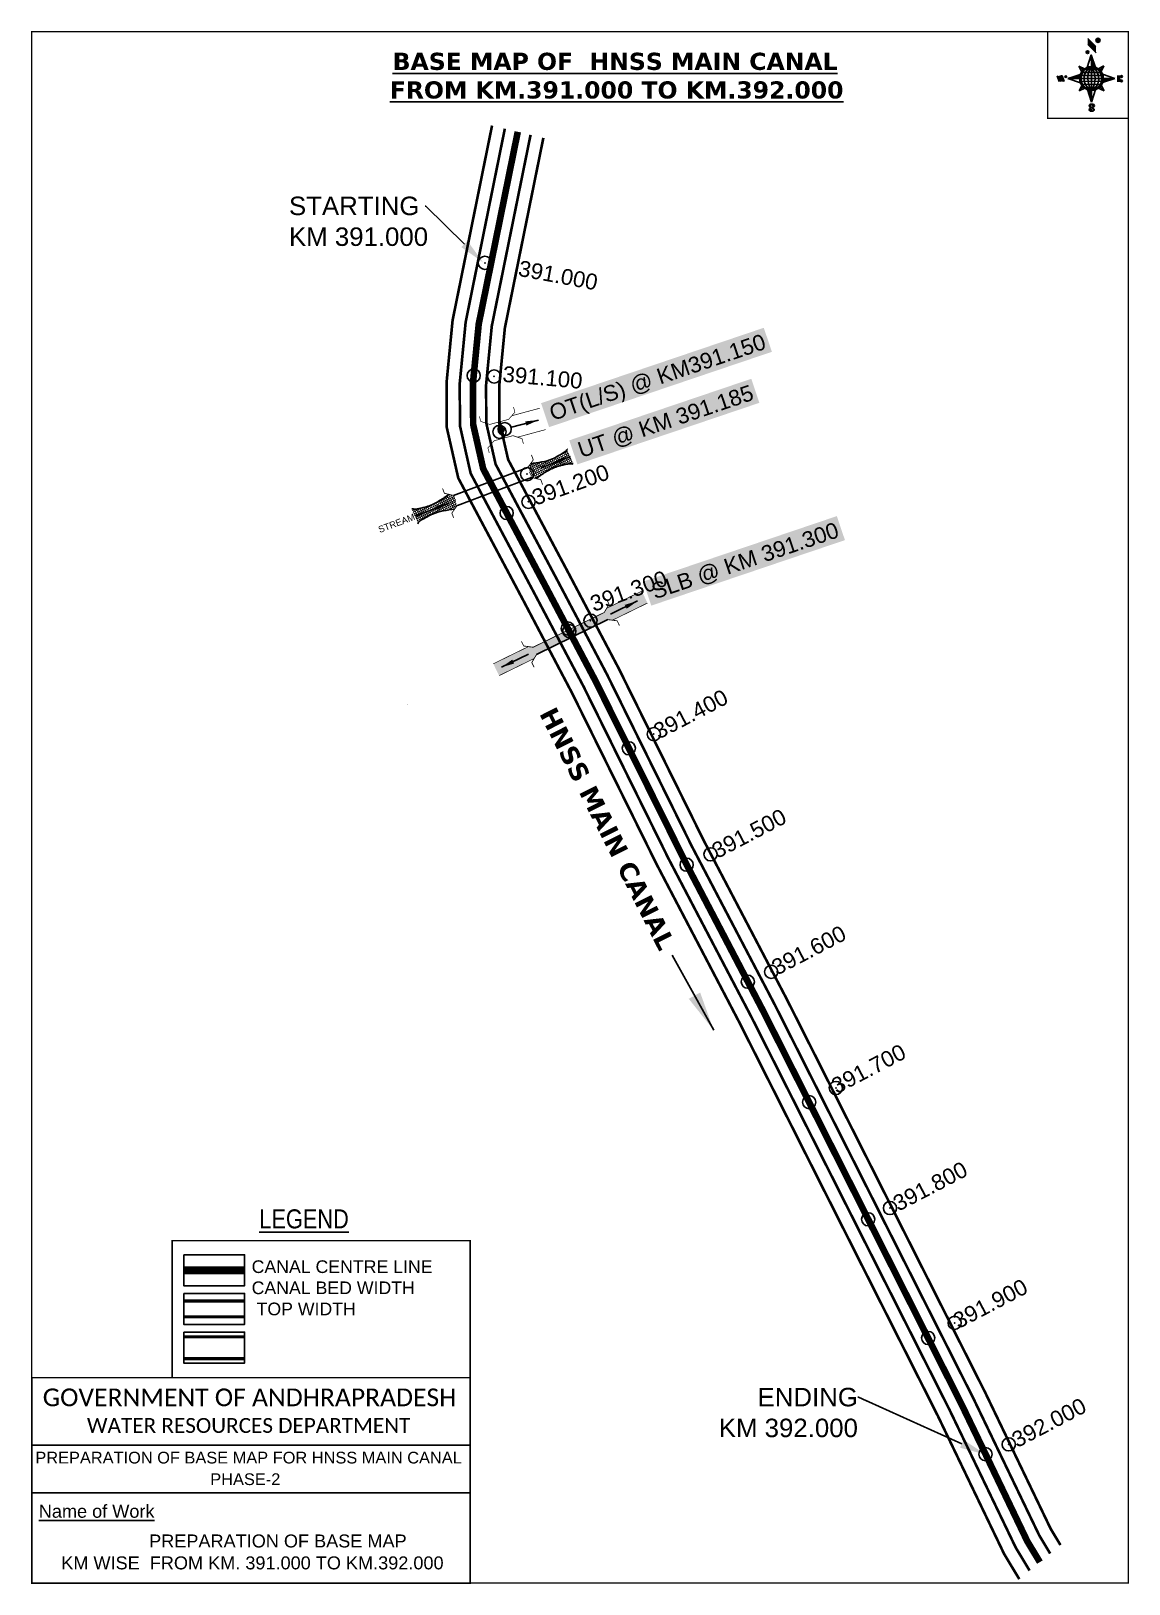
# Model space of a CAD drawing. Header units: inches. Extents: x 181144 to 181976, y 1578333 to 1579510.
import ezdxf
from ezdxf import colors
from ezdxf.entities.mleader import LeaderData, LeaderLine
from ezdxf.enums import TextEntityAlignment as Align
from ezdxf.math import Vec2, Vec3

# ---------------------------------------------------------------- set-up
doc = ezdxf.new("R2010")
doc.units = ezdxf.units.IN
doc.header["$MEASUREMENT"] = 0
doc.header["$PDMODE"] = 32
doc.header["$PDSIZE"] = 10
doc.linetypes.add('ACAD_ISO02W100', pattern=[15, 12, -3])
doc.linetypes.add('HIDDEN2', pattern=[0.1875, 0.125, -0.0625])
for name, color, linetype in [('AQUADUCT', 1, 'Continuous'), ('bord', 1, 'Continuous'), ('CANAL1', 242, 'Continuous'), ('CSMark', 72, 'Continuous'), ('DCBMS', 232, 'Continuous'), ('PAGE', 7, 'Continuous'), ('STRUCTURE', 5, 'Continuous'), ('TEXT', 6, 'Continuous')]:
    doc.layers.add(name, color=color, linetype=linetype)
doc.styles.add('ARIALN', font='ARIALN_1.TTF')
doc.styles.get("Standard").update_dxf_attribs({"font": 'ARIAL_1.TTF'})
doc.dimstyles.get("Standard").update_dxf_attribs({"dimtxt": 0.18, "dimasz": 0.18, "dimexe": 0.18, "dimexo": 0.0625, "dimgap": 0.09, "dimtad": 0, "dimtih": 1, "dimtoh": 1, "dimdec": 4, "dimzin": 0, "dimdsep": 46, "dimtxsty": 'Standard', "dimcen": 0.09, "dimadec": 0, "dimazin": 0, "dimtfac": 1, "dimtdec": 4, "dimtofl": 0, "dimtmove": 0, "dimatfit": 3, "dimfxl": 0, "dimtolj": 1, "dimtzin": 0, "dimarcsym": 0})
pattern_1 = [(267.297113149, (-8720374.938, 50637915.138), (10.5367255337, -0.497431438), [])]
pattern_2 = [(357.297113149, (-8720374.938, 50637915.138), (0.497431438, 10.5367255337), [])]

# ---------------------------------------------------------------- blocks, each defined once
blk = doc.blocks.new('*X8')
at = {"color": 0, "linetype": 'Continuous'}
for p, q in [((6321.6, 240.5), (6322.3, 241.2)), ((6321.6, 240.3), (6322.3, 241)), ((6321.6, 240.1), (6322.3, 240.8)), ((6321.6, 239.9), (6322.4, 240.7)), ((6321.6, 239.8), (6322.4, 240.6)), ((6321.6, 239.6), (6322.5, 240.5)), ((6321.6, 239.4), (6322.5, 240.3)), ((6321.6, 239.2), (6322.6, 240.2)), ((6321.7, 239.1), (6322.6, 240.1)), ((6321.8, 240.8), (6322.4, 241.4)), ((6321.8, 239), (6322.7, 240)), ((6321.8, 239), (6322.8, 239.9)), ((6321.9, 238.9), (6322.9, 239.8)), ((6322, 238.8), (6323, 239.7)), ((6322.1, 241.3), (6322.4, 241.6)), ((6322.1, 238.7), (6323.1, 239.6)), ((6322.2, 238.6), (6323.1, 239.6)), ((6322.3, 238.5), (6323.2, 239.5)), ((6322.4, 238.5), (6323.3, 239.4)), ((6322.5, 238.4), (6323.4, 239.3)), ((6322.7, 238.4), (6323.6, 239.3)), ((6322.8, 238.3), (6323.7, 239.2)), ((6322.9, 238.3), (6323.8, 239.1)), ((6323.1, 238.2), (6323.9, 239.1)), ((6323.2, 238.2), (6324, 239)), ((6323.3, 238.2), (6324.2, 239)), ((6323.5, 238.1), (6324.3, 238.9)), ((6323.7, 238.1), (6324.4, 238.9)), ((6323.8, 238.1), (6324.6, 238.8)), ((6324.1, 238.2), (6324.7, 238.8)), ((6324.3, 238.3), (6324.9, 238.8)), ((6324.6, 238.3), (6325.1, 238.8)), ((6324.8, 238.4), (6325.2, 238.8)), ((6325.1, 238.5), (6325.4, 238.8)), ((6325.4, 238.6), (6325.6, 238.8))]:
    blk.add_line(p, q, dxfattribs=at)
blk = doc.blocks.new('*X7')
at = {"color": 0, "linetype": 'Continuous'}
for p, q in [((6324.4, 240.3), (6324.5, 240.4)), ((6324.6, 240.3), (6324.8, 240.5)), ((6324.7, 240.2), (6325, 240.5)), ((6324.8, 240.2), (6325.2, 240.6)), ((6325, 240.1), (6325.5, 240.6)), ((6325.1, 240.1), (6325.6, 240.6)), ((6325.2, 240), (6325.8, 240.6)), ((6325.3, 240), (6326, 240.6)), ((6325.4, 239.9), (6326.1, 240.6)), ((6325.5, 239.8), (6326.2, 240.5)), ((6325.6, 239.8), (6326.3, 240.5)), ((6325.7, 239.7), (6326.5, 240.4)), ((6325.9, 239.6), (6326.6, 240.3)), ((6326, 239.5), (6326.7, 240.3)), ((6326, 239.4), (6326.8, 240.2)), ((6326.1, 239.3), (6327, 240.2)), ((6326.2, 239.3), (6327.1, 240.1)), ((6326.3, 239.2), (6327.1, 240)), ((6326.4, 239.1), (6327.2, 239.9)), ((6326.5, 239), (6327.3, 239.8)), ((6326.5, 238.9), (6327.4, 239.7)), ((6326.6, 238.8), (6327.5, 239.6)), ((6326.7, 238.7), (6327.5, 239.5)), ((6326.8, 238.6), (6327.6, 239.4)), ((6326.8, 238.5), (6327.7, 239.3)), ((6326.8, 236.5), (6327.4, 237)), ((6326.9, 238.3), (6327.8, 239.2)), ((6326.9, 238.2), (6327.9, 239.1)), ((6326.9, 236.8), (6327.6, 237.4)), ((6327, 238.1), (6327.8, 239)), ((6327, 237.9), (6327.8, 238.8)), ((6327, 237.8), (6327.8, 238.6)), ((6327, 237.6), (6327.8, 238.4)), ((6327, 237.4), (6327.8, 238.2)), ((6327, 237.3), (6327.8, 238)), ((6327, 237.1), (6327.8, 237.9))]:
    blk.add_line(p, q, dxfattribs=at)
blk = doc.blocks.new('H')
at = {"layer": 'bord', "extrusion": (0.000427885, 0.004792, 0.999988)}
h = blk.add_hatch(dxfattribs=at)
h.set_pattern_fill('LINE', color=8, scale=84.387686, angle=-2.7029, style=0)
h.set_pattern_definition(pattern_2)
h.paths.add_polyline_path([(-492, 786, -0.090992), (-448, 775), (-486, 912)])
h = blk.add_hatch(dxfattribs=at)
h.set_pattern_fill('LINE', color=8, scale=84.387686, angle=-92.7029, style=0)
h.set_pattern_definition(pattern_1)
h.paths.add_polyline_path([(-625, 665, -0.090992), (-615, 710), (-751, 671)])
h = blk.add_hatch(dxfattribs=at)
h.set_pattern_fill('LINE', color=8, scale=84.387686, angle=-2.7029, style=0)
h.set_pattern_definition(pattern_2)
h.paths.add_polyline_path([(-504, 533, -0.090992), (-549, 543), (-510, 406)])
h = blk.add_hatch(dxfattribs=at)
h.set_pattern_fill('LINE', color=8, scale=84.387686, angle=-92.7029, style=0)
h.set_pattern_definition(pattern_1)
h.paths.add_polyline_path([(-246, 647), (-372, 653, -0.090992), (-382, 609)])
for p, q in [((-519, 1020, -1217), (-435, 927, -1216)), ((-516, 1087, -1217), (-432, 994, -1217)), ((-538, 774, -1216), (-487, 906, -1216)), ((-487, 906, -1216), (-493, 780, -1216)), ((-487, 906, -1216), (-448, 769, -1216)), ((-865, 701, -1215), (-847, 638, -1215)), ((-847, 700, -1215), (-829, 637, -1215)), ((-829, 699, -1215), (-811, 636, -1215)), ((-829, 699, -1215), (-811, 698, -1215)), ((-811, 698, -1215), (-794, 635, -1215)), ((-752, 665, -1215), (-615, 704, -1215)), ((-627, 794, -1216), (-567, 760, -1216)), ((-627, 794, -1216), (-584, 747, -1215)), ((-599, 731, -1215), (-627, 794, -1216)), ((-421, 753, -1216), (-359, 781, -1216)), ((-359, 781, -1216), (-405, 739, -1216)), ((-359, 781, -1216), (-392, 721, -1215)), ((-379, 693, -1215), (-246, 641, -1215)), ((-213, 669, -1215), (-217, 601, -1215)), ((-752, 665, -1215), (-625, 659, -1215)), ((-619, 614, -1215), (-752, 665, -1215)), ((-639, 526, -1214), (-606, 585, -1215)), ((-639, 526, -1214), (-593, 568, -1215)), ((-577, 553, -1215), (-639, 526, -1214)), ((-511, 400, -1214), (-549, 537, -1214)), ((-460, 533, -1215), (-511, 400, -1214)), ((-505, 527, -1214), (-511, 400, -1214)), ((-371, 513, -1214), (-431, 546, -1215)), ((-371, 513, -1214), (-414, 560, -1215)), ((-399, 576, -1215), (-371, 513, -1214)), ((-246, 641, -1215), (-383, 603, -1215)), ((-373, 647, -1215), (-246, 641, -1215)), ((-197, 600, -1215), (-194, 668, -1215))]:
    blk.add_line(p, q, dxfattribs=at)
at = {"layer": 'bord', "color": 8, "linetype": 'ByBlock', "extrusion": (0.000427885, 0.004792, 0.999988)}
for p, q in [((-375, 679, -1215), (-620, 691, -1215)), ((-386, 711, -1215), (-605, 722, -1215)), ((-411, 744, -1216), (-578, 752, -1216)), ((-493, 780, -1216), (-505, 527, -1214)), ((-373, 647, -1215), (-625, 659, -1215)), ((-378, 616, -1215), (-623, 628, -1215)), ((-392, 585, -1215), (-611, 595, -1215)), ((-420, 555, -1215), (-587, 562, -1215))]:
    blk.add_line(p, q, dxfattribs=at)
at = {"layer": 'bord', "extrusion": (0.000427885, 0.004792, 0.999988), "elevation": -1212}
for points, const_width in [([(-522, 960), (-516, 1093)], 1.61), ([(-434, 933), (-428, 1066)], 1.61), ([(-870, 707), (-846, 706)], 0.642), ([(-829, 643), (-821, 678)], 0.642), ([(-793, 641), (-782, 694)], 0.642), ([(-223, 676), (-174, 673)], 0.706), ([(-829, 643), (-855, 644)], 0.642), ([(-811, 642), (-784, 641)], 0.642), ([(-177, 605), (-226, 607)], 0.706), ([(-195, 645), (-185, 644)], 0.706)]:
    blk.add_lwpolyline(points, dxfattribs=dict(at, const_width=const_width))
for points, const_width in [([(-414, 1073, 1), (-398, 1058, 1)], 22.3), ([(-530, 950, 1), (-520, 939, 1)], 14.8), ([(-776, 697, 1), (-769, 690, 1)], 8.9), ([(-180, 618, 1), (-173, 611, 1)], 9.79), ([(-178, 667, 1), (-171, 660, 1)], 9.79), ([(-490, 362, 1), (-498, 369, 1)], 11.1), ([(-525, 322, 1), (-533, 329, 1)], 11.1)]:
    blk.add_lwpolyline(points, format="xyb", close=True, dxfattribs=dict(at, const_width=const_width))
for points in [[(-537, 317), (-531, 310), (-520, 307), (-505, 307), (-494, 310), (-486, 318), (-487, 326), (-491, 333), (-494, 336), (-503, 341), (-522, 347), (-530, 352), (-534, 355), (-537, 363), (-537, 373), (-530, 381), (-520, 384), (-504, 384), (-493, 380), (-487, 373)], [(-522, 348), (-526, 354), (-528, 361), (-528, 371), (-526, 375), (-521, 381), (-515, 384)], [(-505, 307), (-499, 312), (-497, 319), (-497, 327), (-501, 335), (-509, 343)]]:
    blk.add_lwpolyline(points, dxfattribs=at)
at = {"layer": 'bord', "extrusion": (0.000427885, 0.004792, 0.999988)}
for centre, radius in [((-406, 1065, -1212), 22.3), ((-525, 944, -1212), 14.8), ((-773, 694, -1212), 8.9), ((-498, 659, -1212), 127), ((-177, 615, -1212), 9.79), ((-174, 663, -1212), 9.79), ((-494, 365, -1212), 11.1), ((-529, 325, -1212), 11.1)]:
    blk.add_circle(centre, radius, dxfattribs=at)
at = {"layer": 'bord', "color": 8, "linetype": 'ByBlock', "extrusion": (0.000427885, 0.004792, 0.999988)}
for centre, radius, start, end in [((-482, 658, -1212), 128, 94.9254, 259.6691), ((-437, 656, -1212), 141, 113.2864, 241.308), ((-316, 651, -1212), 222, 142.5892, 212.0053), ((-560, 662, -1212), 141, 293.2864, 61.308), ((-681, 668, -1212), 222, 322.5892, 32.0053), ((-515, 660, -1212), 128, 274.9254, 79.6691)]:
    blk.add_arc(centre, radius, start, end, dxfattribs=at)
at = {"layer": 'bord', "extrusion": (0.000427885, 0.004792, 0.999988)}
for points in [[(-516, 1093, -1212), (-431, 1000, -1212), (-519, 1026, -1212), (-434, 933, -1212)], [(-864, 707, -1212), (-846, 706, -1212), (-846, 644, -1212), (-829, 643, -1212)], [(-829, 705, -1212), (-811, 704, -1212), (-811, 642, -1212), (-793, 641, -1212)], [(-193, 674, -1212), (-197, 606, -1212), (-213, 675, -1212), (-216, 607, -1212)]]:
    blk.add_solid(points, dxfattribs=at)
at = {"layer": 'bord', "extrusion": (0.000427885, 0.004792, 0.999988), "xscale": 7.977342409717546, "yscale": 7.977342408231451, "zscale": 7.977342408476333, "rotation": 138.0840426661453}
for name, p in [('*X7', (38301, -31929, -1212)), ('*X8', (38314, -31951, -1212))]:
    blk.add_blockref(name, p, dxfattribs=at)
blk = doc.blocks.new('UT')
at = {"layer": 'STRUCTURE'}
h = blk.add_hatch(dxfattribs=at)
h.set_pattern_fill('DASH', color=150, scale=8, angle=-39.6278, style=0)
h.set_pattern_definition([(320.372247933, (-4370.464, -6260.8811), (1.40800153113, 0.132407282), [1, -1])])
h.paths.add_polyline_path([(765163, 1700681.9), (765165.6, 1700680.6), (765167.2, 1700680.3), (765169.1, 1700680), (765172.4, 1700679.6), (765176.4, 1700679.3), (765179.5, 1700679.5), (765183.1, 1700679.9), (765187.7, 1700680.9), (765188.9, 1700681.2), (765193.1, 1700682.2), (765196.1, 1700680.2), (765196.1, 1700672.2), (765193.1, 1700670.2), (765190.5, 1700670.8), (765188.1, 1700671.3), (765185.5, 1700671.8), (765183.6, 1700672.1), (765181, 1700672.5), (765180.3, 1700672.5), (765178.5, 1700672.6), (765176.7, 1700672.6), (765174.6, 1700672.5), (765172.5, 1700672.3), (765170.4, 1700672), (765168.5, 1700671.7), (765166.1, 1700671.2), (765165, 1700670.8), (765163, 1700669.7)])
h.paths.add_polyline_path([(765259.1, 1700682.2), (765256.1, 1700680.2), (765256.1, 1700672.2), (765259.1, 1700670.2), (765261.9, 1700671), (765264.4, 1700671.6), (765266.4, 1700672), (765269.1, 1700672.5), (765272.7, 1700673), (765276.1, 1700673.1), (765278.6, 1700672.9), (765281.2, 1700672.7), (765283.9, 1700672.3), (765286.4, 1700671.9), (765288, 1700671.3), (765289.2, 1700670.6), (765289.1, 1700682.7), (765287.6, 1700681.8), (765285.7, 1700681.2), (765283, 1700680.7), (765281.2, 1700680.4), (765276.7, 1700679.9), (765272.7, 1700679.9), (765268.7, 1700680.3), (765264.8, 1700681), (765261.2, 1700681.7)])
at = {"layer": 'STRUCTURE', "color": 150, "const_width": 0.628}
for points in [[(765190.1, 1700688.2), (765190.1, 1700684.2), (765196.1, 1700680.2), (765256.1, 1700680.2), (765262.1, 1700684.2), (765262.1, 1700688.2)], [(765190.1, 1700664.2), (765190.1, 1700668.2), (765196.1, 1700672.2), (765256.1, 1700672.2), (765262.1, 1700668.2), (765262.1, 1700664.2)]]:
    blk.add_lwpolyline(points, dxfattribs=at)
at = {"layer": 'STRUCTURE', "color": 150}
for points in [[(765196.1, 1700680.2), (765256.1, 1700680.2)], [(765196.1, 1700672.2), (765256.1, 1700672.2)], [(765196.1, 1700672.2), (765256.1, 1700672.2)]]:
    blk.add_lwpolyline(points, dxfattribs=at)
at = {"layer": 'STRUCTURE', "color": 0}
blk.add_circle((765226.1, 1700676.2), 1.89, dxfattribs=at)
at = {"layer": 'STRUCTURE', "color": 150}
for points in [[(765163, 1700681.9), (765164.4, 1700681.1), (765167.9, 1700680.2), (765171.2, 1700679.8), (765176.1, 1700679.4), (765184.7, 1700680.3), (765193.1, 1700682.2)], [(765289.1, 1700682.7), (765287.8, 1700681.9), (765284.3, 1700680.9), (765280.9, 1700680.4), (765276.1, 1700679.8), (765267.4, 1700680.5), (765259.1, 1700682.2)], [(765163, 1700669.7), (765164.3, 1700670.6), (765167.8, 1700671.6), (765171.2, 1700672.1), (765176, 1700672.6), (765184.7, 1700672), (765193.1, 1700670.2)], [(765289.2, 1700670.6), (765287.8, 1700671.4), (765284.2, 1700672.3), (765280.9, 1700672.7), (765276.1, 1700673.1), (765267.4, 1700672.2), (765259.1, 1700670.2)]]:
    blk.add_spline(points, degree=3, dxfattribs=at)
at = {"layer": 'STRUCTURE', "color": 0}
blk.add_text('STREAM', height=5, dxfattribs=at).set_placement((765148.2, 1700675.8), align=Align.MIDDLE_CENTER)
for points in [[(765190.9, 1700676), (765164.2, 1700675.8)], [(765289.3, 1700676.7), (765265.4, 1700676.4)]]:
    blk.add_leader(points, dimstyle='Standard', override={"dimasz": 10, "dimgap": 0.09, "dimtad": 0}, dxfattribs=at)
blk = doc.blocks.new('OT')
at = {"layer": 'STRUCTURE', "color": 190}
for points, const_width in [([(769775.2, 1706601.8), (769775.2, 1706597.8), (769769.2, 1706593.8), (769761.8, 1706593.8), (769754.4, 1706593.8), (769748.4, 1706597.8), (769748.4, 1706601.8)], 0.5), ([(769751.4, 1706595.8), (769729.4, 1706595.8)], 0.5), ([(769761.8, 1706593.8), (769761.8, 1706581)], 2.5), ([(769751.4, 1706579), (769729.4, 1706579)], 0.5), ([(769748.4, 1706573), (769748.4, 1706577), (769754.4, 1706581), (769761.8, 1706581), (769761.8, 1706581), (769761.8, 1706581), (769769.2, 1706581), (769775.2, 1706577), (769775.2, 1706573)], 0.5)]:
    blk.add_lwpolyline(points, dxfattribs=dict(at, const_width=const_width))
at = {"layer": 'STRUCTURE', "color": 0}
blk.add_circle((769761.8, 1706587.4), 1.87, dxfattribs=at)
blk.add_leader([(769732.6, 1706587.4), (769753.8, 1706587.4)], dimstyle='Standard', override={"dimasz": 10, "dimgap": 0.09, "dimtad": 0}, dxfattribs=at)
blk = doc.blocks.new('SLB')
at = {"layer": 'STRUCTURE'}
h = blk.add_hatch(dxfattribs=at)
h.set_pattern_fill('DOTS', color=6, scale=20, angle=320.3722, style=0)
h.set_pattern_definition([(320.372247934, (-159.4327, -72.9564), (1.2786241598, 0.5641323054), [0, -1.25])])
h.paths.add_polyline_path([(769699.5, 1706871.1), (769699.5, 1706861.1), (769729.1, 1706861.1), (769732.1, 1706863.1), (769792.1, 1706863.1), (769795.1, 1706861.1), (769824.7, 1706861.1), (769824.7, 1706871.1), (769795.1, 1706871.1), (769792.1, 1706869.1), (769732.1, 1706869.1), (769729.1, 1706871.1)])
at = {"layer": 'STRUCTURE', "color": 6, "linetype": 'ACAD_ISO02W100', "ltscale": 0.5, "const_width": 0.5}
for points in [[(769699.5, 1706871.1), (769729.1, 1706871.1)], [(769795.1, 1706871.1), (769824.7, 1706871.1)], [(769699.5, 1706861.1), (769729.1, 1706861.1)], [(769795.1, 1706861.1), (769824.7, 1706861.1)]]:
    blk.add_lwpolyline(points, dxfattribs=at)
at = {"layer": 'STRUCTURE', "color": 6, "const_width": 0.628}
for points in [[(769726.1, 1706877.1), (769726.1, 1706873.1), (769732.1, 1706869.1), (769792.1, 1706869.1), (769798.1, 1706873.1), (769798.1, 1706877.1)], [(769726.1, 1706855.1), (769726.1, 1706859.1), (769732.1, 1706863.1), (769792.1, 1706863.1), (769798.1, 1706859.1), (769798.1, 1706855.1)]]:
    blk.add_lwpolyline(points, dxfattribs=at)
at = {"layer": 'STRUCTURE', "color": 6}
blk.add_lwpolyline([(769732.1, 1706863.1), (769792.1, 1706863.1)], dxfattribs=at)
blk.add_lwpolyline([(769732.1, 1706863.1), (769792.1, 1706863.1)], dxfattribs=at)
at = {"layer": 'STRUCTURE', "color": 0}
blk.add_circle((769762.1, 1706866.1), 1.24, dxfattribs=at)
for points in [[(769703.8, 1706866), (769726.7, 1706866)], [(769818.6, 1706865.8), (769795.7, 1706865.8)]]:
    blk.add_leader(points, dimstyle='Standard', override={"dimasz": 10, "dimgap": 0.09, "dimtad": 0}, dxfattribs=at)

msp = doc.modelspace()

# ---------------------------------------------------------------- linework, layer by layer
at = {"layer": 'CANAL1', "color": 200, "const_width": 2}
for points in [[(181493.4, 1579438), (181463.5, 1579290.5), (181458.9, 1579243), (181459.1, 1579209.3), (181467.8, 1579171), (181516.4, 1579079.6), (181553.8, 1579008.6), (181618.1, 1578878.5), (181681.1, 1578758.1), (181831.3, 1578460.5), (181881.5, 1578356), (181893, 1578336.9)], [(181532.3, 1579428.7), (181503.1, 1579284.6), (181498.9, 1579241.2), (181499, 1579213.9), (181505.6, 1579185), (181551.7, 1579098.3), (181589.4, 1579026.8), (181653.7, 1578896.7), (181716.7, 1578776.4), (181867.2, 1578478.2), (181916.8, 1578375), (181924.2, 1578362.7)]]:
    msp.add_lwpolyline(points, dxfattribs=at)
at = {"layer": 'CANAL1', "color": 5, "const_width": 2}
for points in [[(181503.1, 1579435.7), (181473.4, 1579289.1), (181468.9, 1579242.6), (181469.1, 1579210.5), (181477.2, 1579174.5), (181525.2, 1579084.2), (181562.7, 1579013.2), (181627, 1578883), (181690, 1578762.7), (181840.2, 1578465), (181890.3, 1578360.8), (181900.8, 1578343.4)], [(181522.6, 1579431), (181493.2, 1579286.1), (181488.9, 1579241.7), (181489, 1579212.8), (181496.1, 1579181.5), (181542.9, 1579093.6), (181580.5, 1579022.3), (181644.8, 1578892.1), (181707.8, 1578771.8), (181858.2, 1578473.8), (181908, 1578370.3), (181916.4, 1578356.3)]]:
    msp.add_lwpolyline(points, dxfattribs=at)
at = {"layer": 'CANAL1', "color": 1, "linetype": 'HIDDEN2', "ltscale": 100, "const_width": 5}
msp.add_lwpolyline([(181512.9, 1579433.3), (181483.3, 1579287.6), (181479.5, 1579248.6), (181478.9, 1579242.1), (181479.1, 1579211.6), (181486.7, 1579178), (181534, 1579088.9), (181571.6, 1579017.7), (181640.9, 1578878.1), (181698.9, 1578767.2), (181849.2, 1578469.4), (181867.4, 1578431.6), (181899.1, 1578365.5), (181908.6, 1578349.8)], dxfattribs=at)
at = {"layer": 'CANAL1', "color": 1, "linetype": 'HIDDEN2', "ltscale": 100, "const_width": 6, "elevation": -0.4}
msp.add_lwpolyline([(181305.8, 1578570.9), (181259.7, 1578570.9)], dxfattribs=at)
at = {"layer": 'CANAL1', "color": 5, "const_width": 2.4, "elevation": -0.4}
for points in [[(181305.8, 1578547.6), (181259.7, 1578547.6)], [(181305.8, 1578535.6), (181259.7, 1578535.6)]]:
    msp.add_lwpolyline(points, dxfattribs=at)
at = {"layer": 'CANAL1', "color": 200, "const_width": 2.4, "elevation": -0.4}
for points in [[(181305.8, 1578520.4), (181259.7, 1578520.4)], [(181305.8, 1578503.9), (181259.7, 1578503.9)]]:
    msp.add_lwpolyline(points, dxfattribs=at)
at = {"layer": 'CSMark', "color": 2}
for p in [(181488, 1579334, 2), (181495, 1579248), (181499, 1579206), (181503, 1579208, 5), (181520, 1579174, 6), (181521, 1579153), (181568, 1579063), (181552, 1579055), (181616, 1578977), (181659, 1578886), (181705, 1578797), (181754, 1578709), (181795, 1578618), (181844, 1578531), (181885, 1578439, 9), (181885, 1578439)]:
    msp.add_point(p, dxfattribs=at)
at = {"layer": 'CSMark', "color": 3}
for p in [(181479.5, 1579248.6), (181479.5, 1579248.6), (181504.5, 1579144.5), (181550.8, 1579057.1), (181597.1, 1578966.3), (181640.9, 1578878.1), (181687.2, 1578789.5), (181733.8, 1578698.2), (181778.5, 1578609.5), (181823.9, 1578519.6), (181867.4, 1578431.6)]:
    msp.add_point(p, dxfattribs=at)
at = {"layer": 'PAGE', "const_width": 1}
msp.add_lwpolyline([(181975.6, 1578333.9), (181975.6, 1579509.1), (181144.6, 1579509.1), (181144.6, 1578333.9), (181975.6, 1578333.9)], dxfattribs=at)
at = {"layer": 'PAGE'}
for points, const_width in [([(181975.6, 1579509.1), (181914.5, 1579509.1), (181914.5, 1579443.4), (181975.6, 1579443.4)], 1), ([(181250.9, 1578593.3), (181476.8, 1578593.3), (181476.8, 1578489.5), (181250.9, 1578489.5)], 1.2), ([(181144.6, 1578489.5), (181476.8, 1578489.5), (181476.8, 1578333.9), (181144.6, 1578333.9)], 1.2)]:
    msp.add_lwpolyline(points, close=True, dxfattribs=dict(at, const_width=const_width))
at = {"layer": 'PAGE', "elevation": -0.4}
for points in [[(181259.7, 1578582.6), (181305.8, 1578582.6), (181305.8, 1578559.1), (181259.7, 1578559.1)], [(181259.7, 1578553.4), (181305.8, 1578553.4), (181305.8, 1578529.8), (181259.7, 1578529.8)], [(181259.7, 1578524.1), (181305.8, 1578524.1), (181305.8, 1578500.6), (181259.7, 1578500.6)]]:
    msp.add_lwpolyline(points, close=True, dxfattribs=at)
at = {"layer": 'PAGE'}
for points in [[(181144.6, 1578438.5), (181476.8, 1578438.5)], [(181144.6, 1578402.2), (181476.8, 1578402.2)]]:
    msp.add_lwpolyline(points, dxfattribs=at)

# ---------------------------------------------------------------- block references
at = {"layer": 'AQUADUCT', "color": 1, "xscale": 0.0703495379661093, "yscale": 0.07034953800030053, "zscale": 0.07034953795990817, "rotation": 3.078330607406165}
msp.add_blockref('H', (181985.2, 1579429.7, 85.4), dxfattribs=at)
at = {"layer": 'STRUCTURE', "color": 0}
for name, p, rotation in [('OT', (480384.3, 3427353), 195.0915190479386), ('UT', (64521.7, -282068.3), 20.62944119423114), ('SLB', (239837.7, -292451), 26.0582171561657)]:
    msp.add_blockref(name, p, dxfattribs=dict(at, rotation=rotation))

# ---------------------------------------------------------------- texts
at = {"layer": 'CANAL1', "color": 0, "insert": (181541, 1578999.8), "char_height": 14, "width": 205.129, "attachment_point": 1, "rotation": 296.8202}
msp.add_mtext('\\pi0.96322;{\\fVerdana|b1|i0|c0|p34;HNSS MAIN CANAL}', dxfattribs=at)
at = {"layer": 'CSMark', "color": 1}
for s, height, rotation, p in [('391.000', 12, 349.4123, (181512.6, 1579324.3)), ('391.100', 12, 354.8528, (181501, 1579244, 4)), (' SLB', 0.2, 12, (181428.8, 1578999.6)), ('391.500', 12, 27.6233, (181664.1, 1578882.4, 8)), ('392.000', 12, 27.6233, (181891.4, 1578436.1, 9))]:
    msp.add_text(s, height=height, rotation=rotation, dxfattribs=at).set_placement(p)
for s, rotation, p in [('391.200', 19.8355, (181524.4, 1579155.7)), ('391.300', 19.8355, (181568.4, 1579075.2)), ('391.400', 27.6233, (181617.1, 1578978.2)), ('391.600', 27.6233, (181706.6, 1578799.3)), ('391.700', 27.6233, (181751.9, 1578709.5)), ('391.800', 27.6233, (181798.6, 1578620.5)), ('391.900', 27.6233, (181844.2, 1578531.6))]:
    msp.add_text(s, height=12, rotation=rotation, dxfattribs=at).set_placement(p, align=Align.MIDDLE_LEFT)
at = {"layer": 'PAGE', "extrusion": (0.000201441, 0.004807, 0.999988), "style": 'ARIALN'}
msp.add_text('%%ULEGEND', height=14.4, rotation=359.9999, dxfattribs=at).set_placement((181350.9, 1578591.4, 7624.6), align=Align.MIDDLE)
at = {"layer": 'PAGE', "extrusion": (0.000201441, 0.004807, 0.999988)}
for s, height, p in [('PREPARATION OF BASE MAP FOR HNSS MAIN CANAL', 8.878, (181147.3, 1578406.1, 7623.7)), ('%%UName of Work', 9.822, (181149.9, 1578365, 7622.4))]:
    msp.add_text(s, height=height, rotation=359.9999, dxfattribs=at).set_placement(p)
for s, height, p in [('PHASE-2', 8.88, (181306.4, 1578394.2, 7623.7)), ('PREPARATION OF BASE MAP', 9.822, (181331.1, 1578347.4, 7622.4)), ('KM WISE  FROM KM. 391.000 TO KM.392.000', 9.822, (181311.8, 1578330.8, 7622.4))]:
    msp.add_text(s, height=height, rotation=359.9999, dxfattribs=at).set_placement(p, align=Align.MIDDLE_CENTER)
at = {"layer": 'PAGE', "extrusion": (0.000201441, 0.004807, 0.999988), "attachment_point": 1, "text_direction": (1, -1e-06, -0.000201)}
for s, insert, char_height, width in [('CANAL CENTRE LINE CANAL BED WIDTH {\\H2.3732x; }\\P TOP WIDTH{\\H1.9155x; }', (181311.2, 1578578.4, -0.4), 9.6, 168.926), ('\\pi3.5885;{\\fCalibri|b0|i0|c0|p34;\\H1.3333x;GOVERNMENT OF ANDHRAPRADESH\\P\\pi37.073;\\H0.83998x;WATER RESOURCES DEPARTMENT}', (181149.3, 1578481.3, -1.3), 10.059, 321.276)]:
    msp.add_mtext(s, dxfattribs=dict(at, insert=insert, char_height=char_height, width=width))
at = {"layer": 'STRUCTURE', "color": 5, "char_height": 12, "attachment_point": 1, "rotation": 18.6776, "bg_fill": 1, "box_fill_scale": 1.3, "bg_fill_color": 7, "bg_fill_true_color": 16777215, "bg_fill_transparency": 4390977}
for s, insert, width in [('\\pi0.46518;OT(L/S) @ KM391.150', (181535.1, 1579225.5), 171.001), ('\\pi0.65345;UT @ KM 391.185', (181556.5, 1579197.3), 138.398), ('\\pi0.44063;SLB @ KM 391.300', (181612.5, 1579090.3), 147.738)]:
    msp.add_mtext(s, dxfattribs=dict(at, insert=insert, width=width))
at = {"layer": 'TEXT', "color": 1, "insert": (181396.3, 1579493.2), "char_height": 13, "width": 379.826, "attachment_point": 1}
msp.add_mtext('\\pi21.755;{\\fVerdana|b1|i0|c0|p34;\\LBASE MAP OF  HNSS MAIN CANAL \\P\\pi19.564;FROM KM.391.000 TO KM.392.000}', dxfattribs=at)

# ---------------------------------------------------------------- leaders
at = {"layer": 'CANAL1', "color": 0}
msp.add_leader([(181661.4, 1578752.7), (181629.8, 1578809.5)], dimstyle='Standard', override={"dimasz": 30, "dimgap": 0.09, "dimtad": 0}, dxfattribs=at)
at = {"layer": 'DCBMS', "color": 5}
ml = msp.add_multileader_mtext('Standard', dxfattribs=at)
ml.set_content('STARTING\\PKM 391.000', color=5)
ml.set_leader_properties()
ml.build(insert=Vec2(0, 0))
ml.multileader.update_dxf_attribs({"dogleg_length": 0.36, "arrow_head_size": 20})
ctx = ml.context
ctx.base_point, ctx.char_height, ctx.arrow_head_size, ctx.landing_gap_size, ctx.plane_origin = Vec3(181339.4, 1579377.1), 14, 20, 0.09, Vec3(181510.3, 1579449.9)
notes = []
notes.append((ctx, [(0, (1, 1, 0), (181443.1, 1579377.1), (-1, 0), 0.36, [(0, [(181486.7, 1579334.3)], 0, [])])]))
ctx.mtext.insert, ctx.mtext.flow_direction = Vec3(181339.5, 1579384.2), 5
for ctx, leaders in notes:
    for number, flags, end, landing, length, lines in leaders:
        leader = LeaderData()
        leader.index, (leader.has_last_leader_line, leader.has_dogleg_vector, leader.attachment_direction) = number, flags
        leader.last_leader_point, leader.dogleg_vector, leader.dogleg_length = Vec3(end), Vec3(landing), length
        for number, points, colour, breaks in lines:
            line = LeaderLine()
            line.index, line.vertices, line.color, line.breaks = number, Vec3.list(points), colors.encode_raw_color(colour), breaks
            leader.lines.append(line)
        ctx.leaders.append(leader)

# ---------------------------------------------------------------- next in the draw order: leaders
ml = msp.add_multileader_mtext('Standard', dxfattribs=at)
ml.set_content('ENDING \\PKM 392.000', color=5)
ml.set_leader_properties()
ml.build(insert=Vec2(0, 0))
ml.multileader.update_dxf_attribs({"dogleg_length": 0.36, "arrow_head_size": 20})
ctx = ml.context
ctx.base_point, ctx.char_height, ctx.arrow_head_size, ctx.landing_gap_size, ctx.plane_origin = Vec3(181667.5, 1578474.7), 14, 20, 0.09, Vec3(181811.2, 1578687)
ctx.text_align_type = 2
notes = []
notes.append((ctx, [(0, (1, 1, 0), (181771.1, 1578474.7), (-1, 0), 0.36, [(0, [(181867.7, 1578431.2)], 0, [])])]))
ctx.mtext.insert, ctx.mtext.width, ctx.mtext.alignment, ctx.mtext.flow_direction = Vec3(181770.7, 1578481.8), 109.049, 3, 5
ctx.mtext.has_bg_fill, ctx.mtext.bg_color, ctx.mtext.bg_scale_factor, ctx.mtext.bg_transparency, ctx.mtext.use_window_bg_color = 1, -1027028792, 1.5, 0, 1
for ctx, leaders in notes:
    for number, flags, end, landing, length, lines in leaders:
        leader = LeaderData()
        leader.index, (leader.has_last_leader_line, leader.has_dogleg_vector, leader.attachment_direction) = number, flags
        leader.last_leader_point, leader.dogleg_vector, leader.dogleg_length = Vec3(end), Vec3(landing), length
        for number, points, colour, breaks in lines:
            line = LeaderLine()
            line.index, line.vertices, line.color, line.breaks = number, Vec3.list(points), colors.encode_raw_color(colour), breaks
            leader.lines.append(line)
        ctx.leaders.append(leader)

doc.saveas('drawing.dxf')
